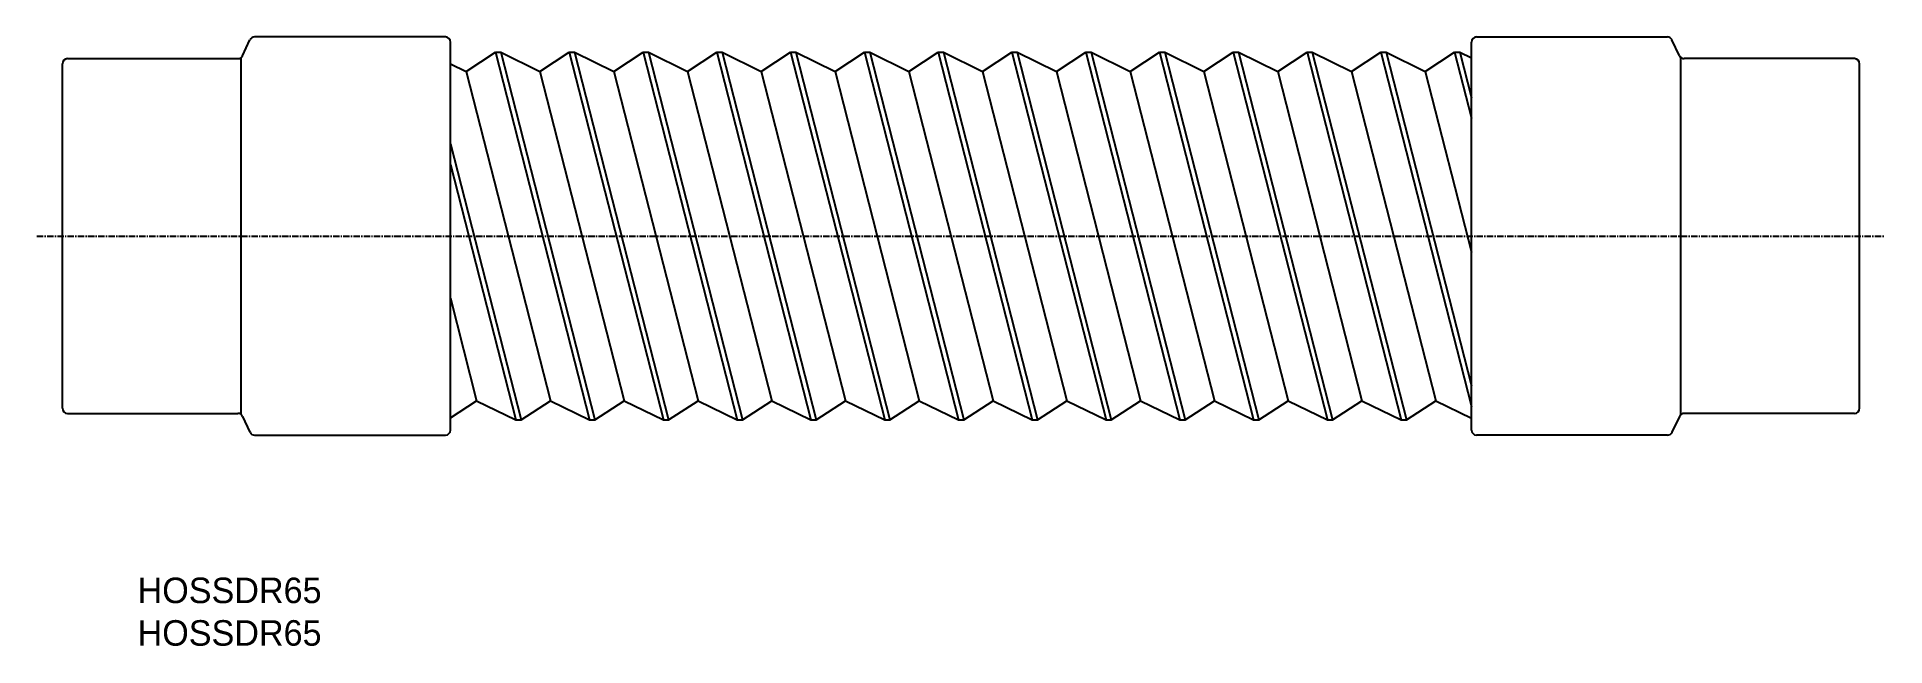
# Model space of a CAD drawing. Extents: x 129 to 491, y 121 to 240.
import ezdxf

# ---------------------------------------------------------------- set-up
doc = ezdxf.new("R2010")
doc.units = 0
doc.linetypes.add('CENTER', pattern=[2, 1.25, -0.25, 0.25, -0.25])
doc.layers.get('0').update_dxf_attribs({"linetype": 'CONTINUOUS'})
doc.layers.add('CENTER', color=1, linetype='CENTER')

msp = doc.modelspace()

# ---------------------------------------------------------------- linework, layer by layer
for p, q in [((169.62, 236.63), (171.08, 239.73)), ((209.35, 240.3), (171.99, 240.3)), ((210.35, 163.3), (210.35, 239.3)), ((410.35, 163.3), (410.35, 239.3)), ((411.35, 240.3), (448.72, 240.3)), ((451.08, 236.63), (449.62, 239.73)), ((135.35, 236.05), (168.72, 236.05)), ((169.35, 166.33), (169.35, 236.28)), ((213.43, 233.55), (219.18, 237.3)), ((219.18, 237.3), (237.6, 165.3)), ((219.18, 237.3), (220.21, 237.3)), ((220.21, 237.3), (238.64, 165.3)), ((220.21, 237.3), (227.88, 233.55)), ((227.88, 233.55), (233.63, 237.3)), ((233.63, 237.3), (252.05, 165.3)), ((233.63, 237.3), (234.66, 237.3)), ((234.66, 237.3), (253.09, 165.3)), ((234.66, 237.3), (242.33, 233.55)), ((242.33, 233.55), (248.08, 237.3)), ((248.08, 237.3), (266.51, 165.3)), ((248.08, 237.3), (249.11, 237.3)), ((249.11, 237.3), (267.54, 165.3)), ((249.11, 237.3), (256.78, 233.55)), ((256.78, 233.55), (262.53, 237.3)), ((262.53, 237.3), (280.96, 165.3)), ((262.53, 237.3), (263.56, 237.3)), ((263.56, 237.3), (281.99, 165.3)), ((263.56, 237.3), (271.23, 233.55)), ((271.23, 233.55), (276.98, 237.3)), ((276.98, 237.3), (295.41, 165.3)), ((276.98, 237.3), (278.02, 237.3)), ((278.02, 237.3), (296.44, 165.3)), ((278.02, 237.3), (285.68, 233.55)), ((285.68, 233.55), (291.43, 237.3)), ((291.43, 237.3), (309.86, 165.3)), ((291.43, 237.3), (292.47, 237.3)), ((292.47, 237.3), (310.89, 165.3)), ((292.47, 237.3), (300.14, 233.55)), ((300.14, 233.55), (305.89, 237.3)), ((305.89, 237.3), (324.31, 165.3)), ((305.89, 237.3), (306.92, 237.3)), ((306.92, 237.3), (325.34, 165.3)), ((306.92, 237.3), (314.59, 233.55)), ((314.59, 233.55), (320.34, 237.3)), ((320.34, 237.3), (338.76, 165.3)), ((320.34, 237.3), (321.37, 237.3)), ((321.37, 237.3), (339.79, 165.3)), ((321.37, 237.3), (329.04, 233.55)), ((329.04, 233.55), (334.79, 237.3)), ((334.79, 237.3), (353.21, 165.3)), ((334.79, 237.3), (335.82, 237.3)), ((335.82, 237.3), (354.24, 165.3)), ((335.82, 237.3), (343.49, 233.55)), ((343.49, 233.55), (349.24, 237.3)), ((349.24, 237.3), (367.66, 165.3)), ((349.24, 237.3), (350.27, 237.3)), ((350.27, 237.3), (368.7, 165.3)), ((350.27, 237.3), (357.94, 233.55)), ((357.94, 233.55), (363.69, 237.3)), ((363.69, 237.3), (382.11, 165.3)), ((363.69, 237.3), (364.72, 237.3)), ((364.72, 237.3), (383.15, 165.3)), ((364.72, 237.3), (372.39, 233.55)), ((372.39, 233.55), (378.14, 237.3)), ((378.14, 237.3), (396.57, 165.3)), ((378.14, 237.3), (379.17, 237.3)), ((379.17, 237.3), (397.6, 165.3)), ((379.17, 237.3), (386.84, 233.55)), ((386.84, 233.55), (392.59, 237.3)), ((392.59, 237.3), (410.35, 167.9)), ((392.59, 237.3), (393.62, 237.3)), ((393.62, 237.3), (410.35, 171.93)), ((393.62, 237.3), (401.29, 233.55)), ((401.29, 233.55), (407.04, 237.3)), ((407.04, 237.3), (410.35, 224.37)), ((407.04, 237.3), (408.08, 237.3)), ((408.08, 237.3), (410.35, 228.4)), ((408.08, 237.3), (410.35, 236.19)), ((451.35, 166.33), (451.35, 236.28)), ((485.35, 236.05), (451.99, 236.05)), ((134.35, 167.55), (134.35, 235.05)), ((210.35, 235.06), (213.43, 233.55)), ((213.43, 233.55), (229.93, 169.05)), ((227.88, 233.55), (244.39, 169.05)), ((242.33, 233.55), (258.84, 169.05)), ((256.78, 233.55), (273.29, 169.05)), ((271.23, 233.55), (287.74, 169.05)), ((285.68, 233.55), (302.19, 169.05)), ((300.14, 233.55), (316.64, 169.05)), ((314.59, 233.55), (331.09, 169.05)), ((329.04, 233.55), (345.54, 169.05)), ((343.49, 233.55), (359.99, 169.05)), ((357.94, 233.55), (374.45, 169.05)), ((372.39, 233.55), (388.9, 169.05)), ((386.84, 233.55), (403.35, 169.05)), ((401.29, 233.55), (410.35, 198.15)), ((486.35, 167.55), (486.35, 235.05)), ((210.35, 219.36), (224.18, 165.3)), ((210.35, 215.32), (223.15, 165.3)), ((210.35, 189.1), (215.48, 169.05)), ((135.35, 166.55), (168.72, 166.55)), ((210.35, 165.71), (215.48, 169.05)), ((215.48, 169.05), (223.15, 165.3)), ((224.18, 165.3), (229.93, 169.05)), ((229.93, 169.05), (237.6, 165.3)), ((238.64, 165.3), (244.39, 169.05)), ((244.39, 169.05), (252.05, 165.3)), ((253.09, 165.3), (258.84, 169.05)), ((258.84, 169.05), (266.51, 165.3)), ((267.54, 165.3), (273.29, 169.05)), ((273.29, 169.05), (280.96, 165.3)), ((281.99, 165.3), (287.74, 169.05)), ((287.74, 169.05), (295.41, 165.3)), ((296.44, 165.3), (302.19, 169.05)), ((302.19, 169.05), (309.86, 165.3)), ((310.89, 165.3), (316.64, 169.05)), ((316.64, 169.05), (324.31, 165.3)), ((325.34, 165.3), (331.09, 169.05)), ((331.09, 169.05), (338.76, 165.3)), ((339.79, 165.3), (345.54, 169.05)), ((345.54, 169.05), (353.21, 165.3)), ((354.24, 165.3), (359.99, 169.05)), ((359.99, 169.05), (367.66, 165.3)), ((368.7, 165.3), (374.45, 169.05)), ((374.45, 169.05), (382.11, 165.3)), ((383.15, 165.3), (388.9, 169.05)), ((388.9, 169.05), (396.57, 165.3)), ((397.6, 165.3), (403.35, 169.05)), ((403.35, 169.05), (410.35, 165.63)), ((485.35, 166.55), (451.99, 166.55)), ((169.62, 165.98), (171.08, 162.88)), ((223.15, 165.3), (224.18, 165.3)), ((237.6, 165.3), (238.64, 165.3)), ((252.05, 165.3), (253.09, 165.3)), ((266.51, 165.3), (267.54, 165.3)), ((280.96, 165.3), (281.99, 165.3)), ((295.41, 165.3), (296.44, 165.3)), ((309.86, 165.3), (310.89, 165.3)), ((324.31, 165.3), (325.34, 165.3)), ((338.76, 165.3), (339.79, 165.3)), ((353.21, 165.3), (354.24, 165.3)), ((367.66, 165.3), (368.7, 165.3)), ((382.11, 165.3), (383.15, 165.3)), ((396.57, 165.3), (397.6, 165.3)), ((451.08, 165.98), (449.62, 162.88)), ((171.99, 162.3), (209.35, 162.3)), ((448.72, 162.3), (411.35, 162.3))]:
    msp.add_line(p, q)
for centre, start, end in [((171.99, 239.3), 90, 154.7989), ((209.35, 239.3), 0, 90), ((411.35, 239.3), 90, 180), ((448.72, 239.3), 25.2011, 90), ((135.35, 235.05), 90, 180), ((168.72, 237.05), 270, 334.7989), ((451.99, 237.05), 205.2011, 270), ((485.35, 235.05), 360, 90), ((135.35, 167.55), 180, 270), ((168.72, 165.55), 25.2011, 90), ((451.99, 165.55), 90, 154.7989), ((485.35, 167.55), 270, 360), ((209.35, 163.3), 270, 0), ((411.35, 163.3), 180, 270), ((171.99, 163.3), 205.2011, 270), ((448.72, 163.3), 270, 334.7989)]:
    msp.add_arc(centre, 1, start, end)
at = {"layer": 'CENTER', "color": 1, "linetype": 'CENTER'}
msp.add_line((129.35, 201.3), (491.35, 201.3), dxfattribs=at)

# ---------------------------------------------------------------- texts
for p in [(149.06, 129.39), (149.06, 121.05)]:
    msp.add_text('HOSSDR65', height=5).set_placement(p)

doc.saveas('drawing.dxf')
